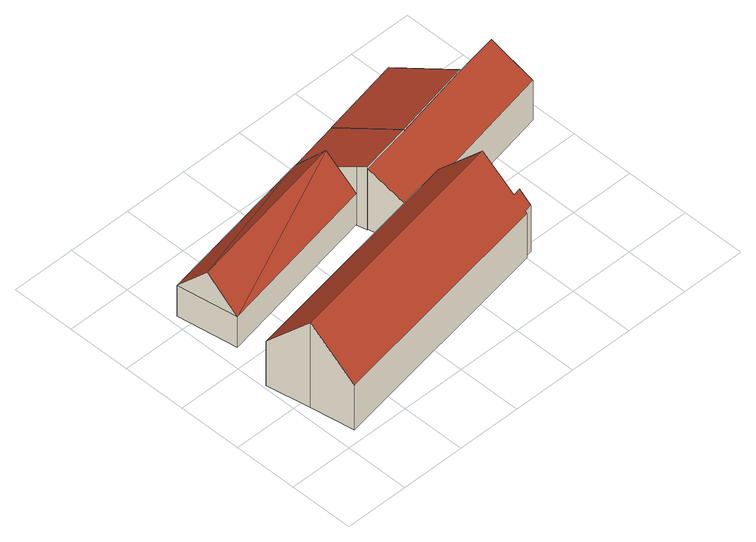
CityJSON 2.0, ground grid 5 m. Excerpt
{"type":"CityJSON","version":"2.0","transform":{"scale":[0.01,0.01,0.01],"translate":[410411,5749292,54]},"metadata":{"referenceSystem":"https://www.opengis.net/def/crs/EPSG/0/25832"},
"CityObjects":{
"building1":{"type":"Building","attributes":{"Gemeindeschluessel":"05570040","Geometrietyp2DReferenz":"3000","function":"31001_2700","roofType":"3100","measuredHeight":5.32},"geometry":[{"type":"Solid","lod":"2","boundaries":[[[[0,1,2,3]],[[4,5,1,0]],[[6,7,5,4]],[[3,2,7,6]],[[0,8,4]],[[6,9,3]],[[9,8,0]],[[0,3,9]],[[8,9,6]],[[6,4,8]],[[1,5,7,2]]]],"semantics":{"surfaces":[{"type":"WallSurface"},{"type":"RoofSurface"},{"type":"GroundSurface"}],"values":[[0,0,0,0,0,0,1,1,1,1,2]]}}]},
"building2":{"type":"Building","attributes":{"Gemeindeschluessel":"05570040","Geometrietyp2DReferenz":"3000","function":"31001_1100","roofType":"3100","measuredHeight":7.57},"address":[{"country":"Germany","locality":"Sendenhorst","thoroughfareNumber":"28","thoroughfareName":"Rummler"}],"geometry":[{"type":"Solid","lod":"2","boundaries":[[[[10,11,12,13]],[[14,15,11,10]],[[16,17,15,14]],[[18,19,17,16]],[[20,21,19,18]],[[22,23,21,20]],[[24,25,23,22]],[[26,27,25,24]],[[28,29,27,26]],[[30,31,29,28]],[[32,33,31,30]],[[13,12,33,32]],[[26,24,22,20,18,16,14,28]],[[10,13,32,30,28,14]],[[11,15,17,19,21,23,25,27,29,31,33,12]]]],"semantics":{"surfaces":[{"type":"WallSurface"},{"type":"RoofSurface"},{"type":"GroundSurface"}],"values":[[0,0,0,0,0,0,0,0,0,0,0,0,1,1,2]]}}]},
"building3":{"type":"Building","attributes":{"Gemeindeschluessel":"05570040","Geometrietyp2DReferenz":"3000","function":"31001_2700","roofType":"2100","measuredHeight":5.66},"geometry":[{"type":"Solid","lod":"2","boundaries":[[[[34,35,36,37]],[[38,39,35,34]],[[40,41,39,38]],[[42,43,41,40]],[[37,36,43,42]],[[40,38,34,37,42]],[[35,39,41,43,36]]]],"semantics":{"surfaces":[{"type":"WallSurface"},{"type":"RoofSurface"},{"type":"GroundSurface"}],"values":[[0,0,0,0,0,1,2]]}}]},
"building4":{"type":"Building","attributes":{"Gemeindeschluessel":"05570040","Geometrietyp2DReferenz":"3000","function":"31001_2700","roofType":"2100","measuredHeight":5.44},"geometry":[{"type":"Solid","lod":"2","boundaries":[[[[44,45,46,47]],[[48,49,45,44]],[[50,51,49,48]],[[52,53,51,50]],[[54,55,53,52]],[[56,57,55,54]],[[58,59,57,56]],[[47,46,59,58]],[[56,54,52,50,48,44,47,58]],[[45,49,51,53,55,57,59,46]]]],"semantics":{"surfaces":[{"type":"WallSurface"},{"type":"RoofSurface"},{"type":"GroundSurface"}],"values":[[0,0,0,0,0,0,0,0,1,2]]}}]},
"building5":{"type":"Building","attributes":{"Gemeindeschluessel":"05570040","Geometrietyp2DReferenz":"3000","function":"31001_2700","roofType":"2100","measuredHeight":5.68},"geometry":[{"type":"Solid","lod":"2","boundaries":[[[[60,61,62,63]],[[64,65,61,60]],[[66,67,65,64]],[[63,62,67,66]],[[64,60,63,66]],[[61,65,67,62]]]],"semantics":{"surfaces":[{"type":"WallSurface"},{"type":"RoofSurface"},{"type":"GroundSurface"}],"values":[[0,0,0,0,1,2]]}}]}
},
"vertices":[
[131,1136,377],[131,1136,103],[1443,1389,103],[1443,1389,377],[56,1606,377],[56,1606,103],[1351,1846,377],[1351,1846,103],[93,1371,635],[1397,1618,635],
[1878,1059,539],[1878,1059,113],[1873,1088,113],[1873,1088,508],[1933,749,870],[1933,749,113],[1976,512,616],[1976,512,113],[2037,523,617],[2037,523,113],[2052,433,521],[2052,433,113],[1991,421,520],[1991,421,113],[1993,409,507],[1993,409,113],[129,82,508],[129,82,113],[70,421,870],[70,421,113],[10,760,508],[10,760,113],[1519,1026,508],[1519,1026,113],
[1351,1846,374],[1351,1846,99],[1443,1389,99],[1443,1389,619],[1750,1925,374],[1750,1925,99],[1859,1384,665],[1859,1384,99],[1460,1307,664],[1460,1307,99],
[1873,1088,480],[1873,1088,108],[1878,1059,108],[1878,1059,463],[1519,1026,485],[1519,1026,108],[1460,1307,651],[1460,1307,108],[1859,1384,649],[1859,1384,108],[2491,1516,652],[2491,1516,108],[2834,1580,649],[2834,1580,108],[2894,1264,463],[2894,1264,108],
[1750,1925,378],[1750,1925,96],[1859,1384,96],[1859,1384,664],[2382,2050,381],[2382,2050,96],[2491,1516,664],[2491,1516,96]
]}
